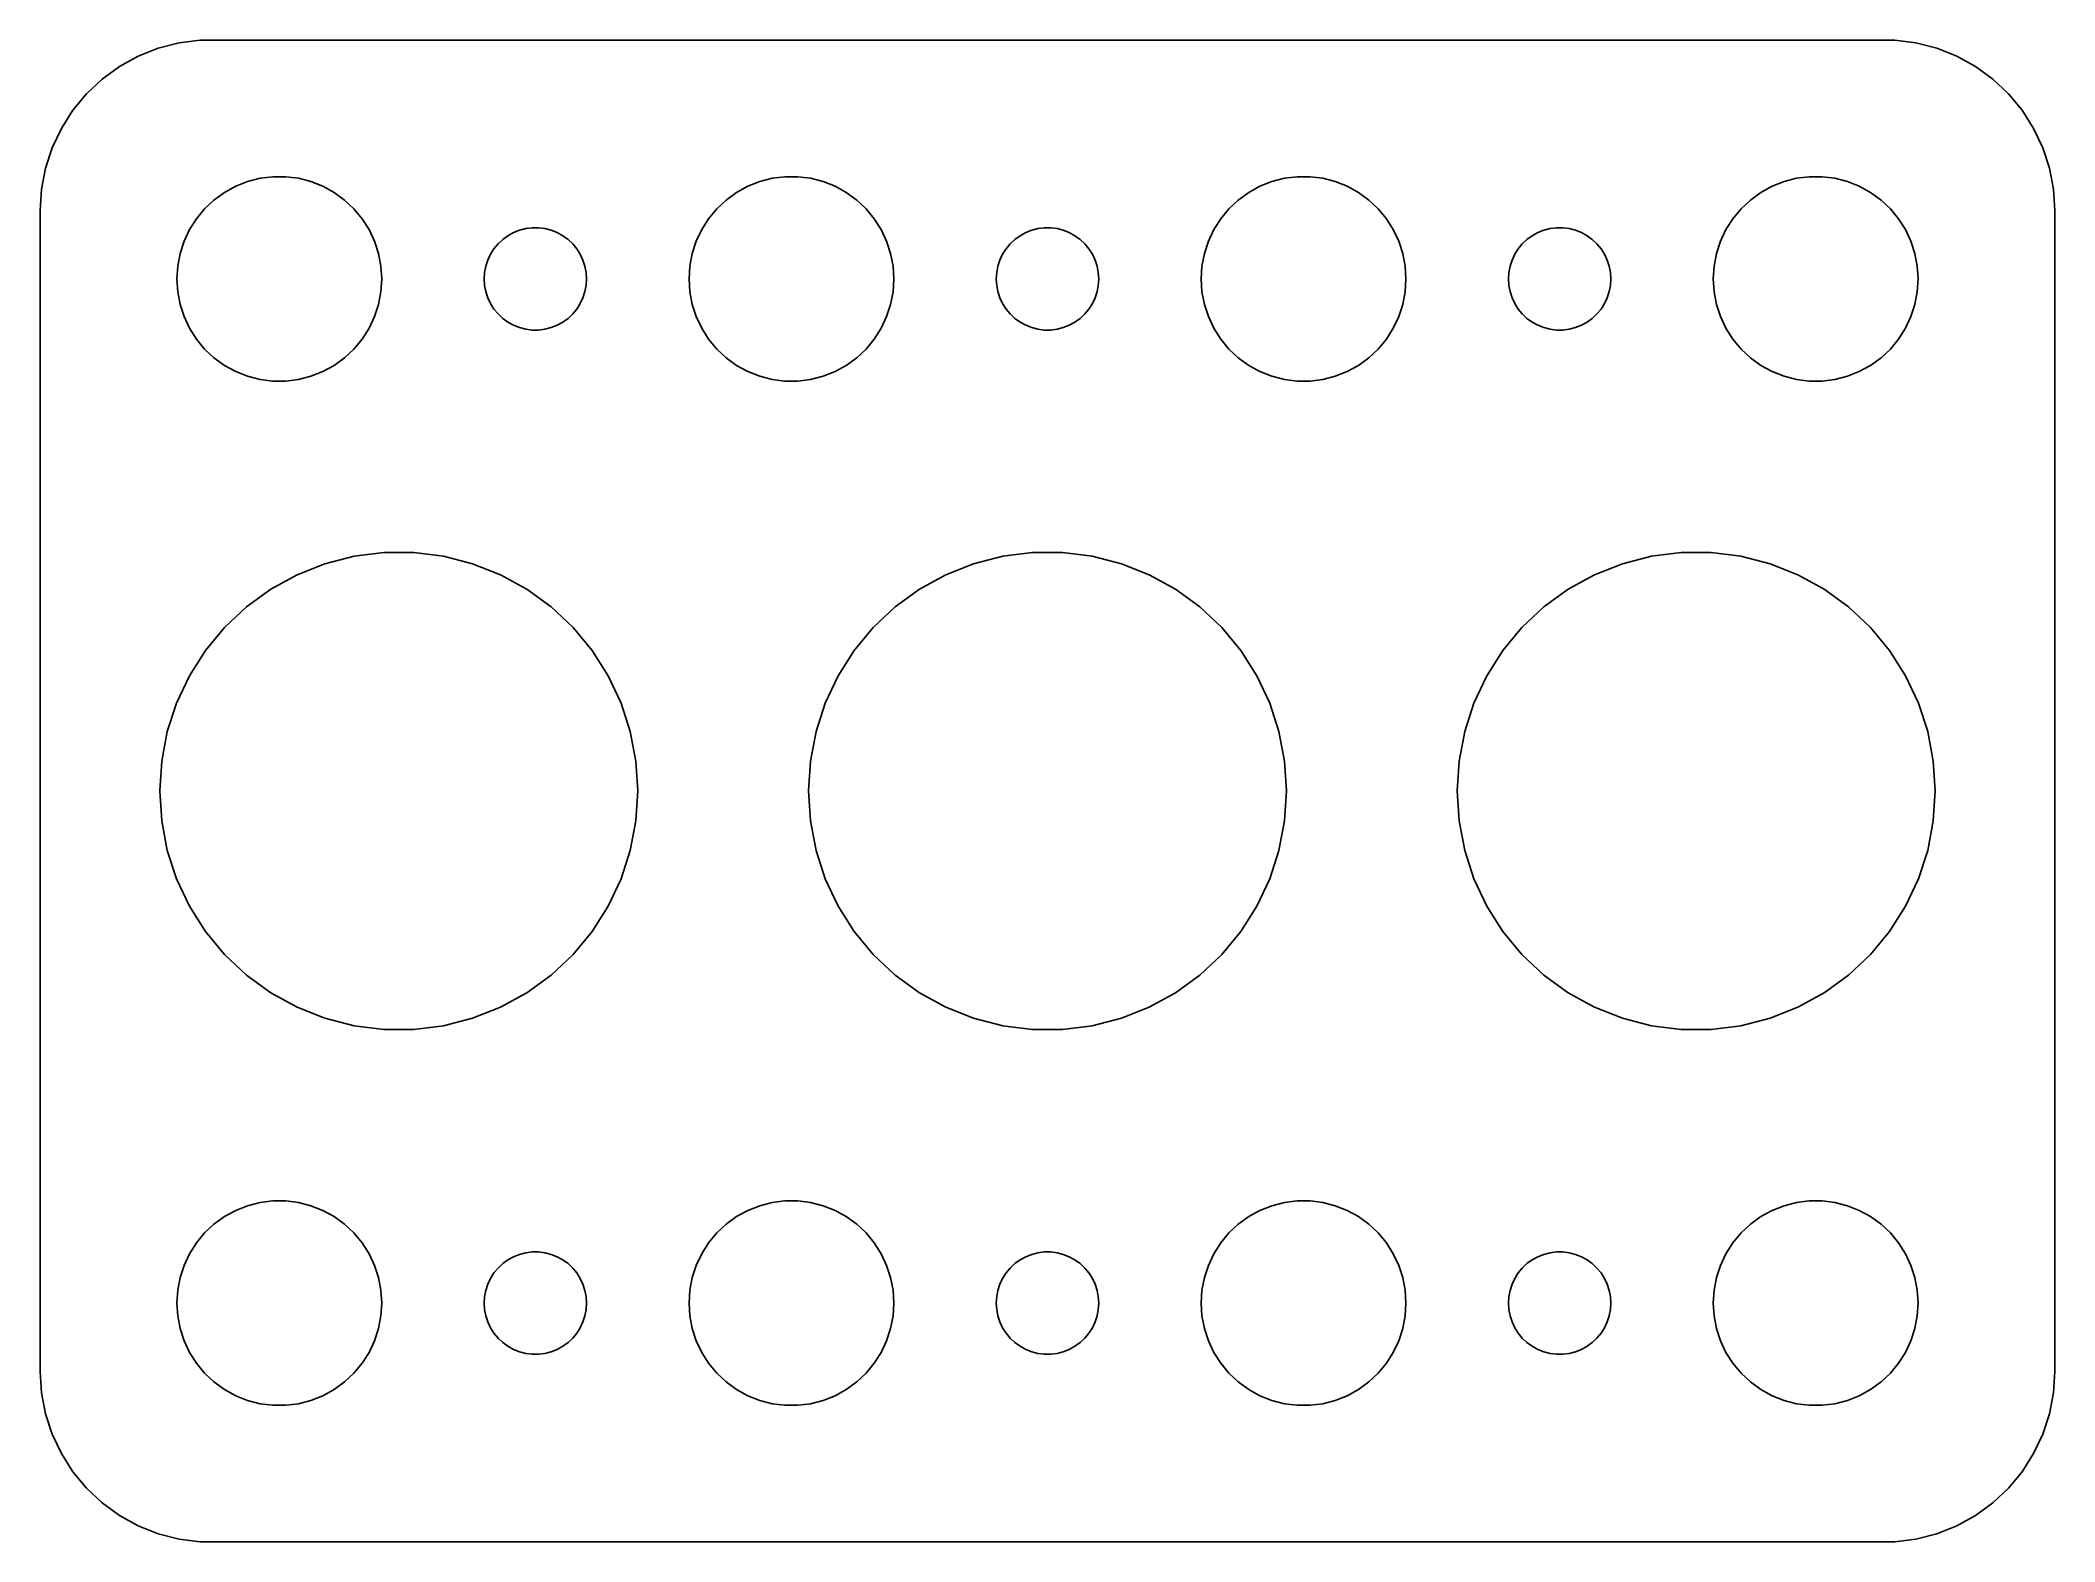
# Model space of a CAD drawing. Header units: metres. Extents: x -29.5 to 29.5, y 32 to 76.
import ezdxf

# ---------------------------------------------------------------- set-up
doc = ezdxf.new("R2010")
doc.units = ezdxf.units.M

msp = doc.modelspace()

# ---------------------------------------------------------------- linework, layer by layer
for p, q in [((-26.6289, 75.5241), (-27.1791, 75.2216)), ((-26.0451, 75.7553), (-26.6289, 75.5241)), ((-25.4369, 75.9114), (-26.0451, 75.7553)), ((-24.8139, 75.9901), (-25.4369, 75.9114)), ((24.8139, 75.9901), (-24.8139, 75.9901)), ((25.4369, 75.9114), (24.8139, 75.9901)), ((26.0451, 75.7553), (25.4369, 75.9114)), ((26.6289, 75.5241), (26.0451, 75.7553)), ((27.1791, 75.2216), (26.6289, 75.5241)), ((-27.1791, 75.2216), (-27.6871, 74.8526)), ((27.6871, 74.8526), (27.1791, 75.2216)), ((-28.1448, 74.4227), (-28.5451, 73.9389)), ((-27.6871, 74.8526), (-28.1448, 74.4227)), ((28.1448, 74.4227), (27.6871, 74.8526)), ((28.5451, 73.9389), (28.1448, 74.4227)), ((-28.5451, 73.9389), (-28.8815, 73.4088)), ((28.8815, 73.4088), (28.5451, 73.9389)), ((-28.8815, 73.4088), (-29.1489, 72.8406)), ((29.1489, 72.8406), (28.8815, 73.4088)), ((-29.1489, 72.8406), (-29.3429, 72.2434)), ((29.3429, 72.2434), (29.1489, 72.8406)), ((-29.3429, 72.2434), (-29.4606, 71.6267)), ((-23.0621, 71.9469), (-22.6884, 71.9941)), ((-22.6884, 71.9941), (-22.3116, 71.9941)), ((-22.3116, 71.9941), (-21.9379, 71.9469)), ((-8.06213, 71.9469), (-7.68837, 71.9941)), ((-7.68837, 71.9941), (-7.31161, 71.9941)), ((-7.31161, 71.9941), (-6.93785, 71.9469)), ((6.93785, 71.9469), (7.31161, 71.9941)), ((7.31161, 71.9941), (7.68837, 71.9941)), ((7.68837, 71.9941), (8.06213, 71.9469)), ((21.9379, 71.9469), (22.3116, 71.9941)), ((22.3116, 71.9941), (22.6884, 71.9941)), ((22.6884, 71.9941), (23.0621, 71.9469)), ((29.4606, 71.6267), (29.3429, 72.2434)), ((-29.4606, 71.6267), (-29.5, 71)), ((-24.4123, 71.3115), (-24.1075, 71.533)), ((-24.1075, 71.533), (-23.7773, 71.7145)), ((-23.7773, 71.7145), (-23.427, 71.8532)), ((-23.427, 71.8532), (-23.0621, 71.9469)), ((-21.9379, 71.9469), (-21.5729, 71.8532)), ((-21.5729, 71.8532), (-21.2227, 71.7145)), ((-21.2227, 71.7145), (-20.8925, 71.533)), ((-20.8925, 71.533), (-20.5877, 71.3115)), ((-9.41226, 71.3115), (-9.10747, 71.533)), ((-9.10747, 71.533), (-8.77733, 71.7145)), ((-8.77733, 71.7145), (-8.42705, 71.8532)), ((-8.42705, 71.8532), (-8.06213, 71.9469)), ((-6.93785, 71.9469), (-6.57294, 71.8532)), ((-6.57294, 71.8532), (-6.22266, 71.7145)), ((-6.22266, 71.7145), (-5.89252, 71.533)), ((-5.89252, 71.533), (-5.58772, 71.3115)), ((5.58772, 71.3115), (5.89252, 71.533)), ((5.89252, 71.533), (6.22266, 71.7145)), ((6.22266, 71.7145), (6.57294, 71.8532)), ((6.57294, 71.8532), (6.93785, 71.9469)), ((8.06213, 71.9469), (8.42705, 71.8532)), ((8.42705, 71.8532), (8.77733, 71.7145)), ((8.77733, 71.7145), (9.10747, 71.533)), ((9.10747, 71.533), (9.41226, 71.3115)), ((20.5877, 71.3115), (20.8925, 71.533)), ((20.8925, 71.533), (21.2227, 71.7145)), ((21.2227, 71.7145), (21.5729, 71.8532)), ((21.5729, 71.8532), (21.9379, 71.9469)), ((23.0621, 71.9469), (23.427, 71.8532)), ((23.427, 71.8532), (23.7773, 71.7145)), ((23.7773, 71.7145), (24.1075, 71.533)), ((24.1075, 71.533), (24.4123, 71.3115)), ((29.5, 71), (29.4606, 71.6267)), ((-29.5, 71), (-29.5, 37)), ((-24.927, 70.7634), (-24.6869, 71.0536)), ((-24.6869, 71.0536), (-24.4123, 71.3115)), ((-20.5877, 71.3115), (-20.3131, 71.0536)), ((-20.3131, 71.0536), (-20.0729, 70.7634)), ((-9.92705, 70.7634), (-9.6869, 71.0536)), ((-9.6869, 71.0536), (-9.41226, 71.3115)), ((-5.58772, 71.3115), (-5.31308, 71.0536)), ((-5.31308, 71.0536), (-5.07294, 70.7634)), ((5.07294, 70.7634), (5.31308, 71.0536)), ((5.31308, 71.0536), (5.58772, 71.3115)), ((9.41226, 71.3115), (9.6869, 71.0536)), ((9.6869, 71.0536), (9.92705, 70.7634)), ((20.0729, 70.7634), (20.3131, 71.0536)), ((20.3131, 71.0536), (20.5877, 71.3115)), ((24.4123, 71.3115), (24.6869, 71.0536)), ((24.6869, 71.0536), (24.927, 70.7634)), ((29.5, 37), (29.5, 71)), ((-25.2893, 70.1044), (-25.1289, 70.4453)), ((-25.1289, 70.4453), (-24.927, 70.7634)), ((-20.0729, 70.7634), (-19.8711, 70.4453)), ((-19.8711, 70.4453), (-19.7107, 70.1044)), ((-15.9561, 70.1558), (-15.8037, 70.2665)), ((-15.8037, 70.2665), (-15.6387, 70.3572)), ((-15.6387, 70.3572), (-15.4635, 70.4266)), ((-15.4635, 70.4266), (-15.2811, 70.4734)), ((-15.2811, 70.4734), (-15.0942, 70.497)), ((-15.0942, 70.497), (-14.9058, 70.497)), ((-14.9058, 70.497), (-14.7189, 70.4734)), ((-14.7189, 70.4734), (-14.5365, 70.4266)), ((-14.5365, 70.4266), (-14.3613, 70.3572)), ((-14.3613, 70.3572), (-14.1963, 70.2665)), ((-14.1963, 70.2665), (-14.0439, 70.1558)), ((-10.2893, 70.1044), (-10.1289, 70.4453)), ((-10.1289, 70.4453), (-9.92705, 70.7634)), ((-5.07294, 70.7634), (-4.87108, 70.4453)), ((-4.87108, 70.4453), (-4.71066, 70.1044)), ((-0.956131, 70.1558), (-0.803726, 70.2665)), ((-0.803726, 70.2665), (-0.638657, 70.3572)), ((-0.638657, 70.3572), (-0.463516, 70.4266)), ((-0.463516, 70.4266), (-0.281067, 70.4734)), ((-0.281067, 70.4734), (-0.094177, 70.497)), ((-0.094177, 70.497), (0.094177, 70.497)), ((0.094177, 70.497), (0.281067, 70.4734)), ((0.281067, 70.4734), (0.463516, 70.4266)), ((0.463516, 70.4266), (0.638657, 70.3572)), ((0.638657, 70.3572), (0.803726, 70.2665)), ((0.803726, 70.2665), (0.956131, 70.1558)), ((4.71066, 70.1044), (4.87108, 70.4453)), ((4.87108, 70.4453), (5.07294, 70.7634)), ((9.92705, 70.7634), (10.1289, 70.4453)), ((10.1289, 70.4453), (10.2893, 70.1044)), ((14.0439, 70.1558), (14.1963, 70.2665)), ((14.1963, 70.2665), (14.3613, 70.3572)), ((14.3613, 70.3572), (14.5365, 70.4266)), ((14.5365, 70.4266), (14.7189, 70.4734)), ((14.7189, 70.4734), (14.9058, 70.497)), ((14.9058, 70.497), (15.0942, 70.497)), ((15.0942, 70.497), (15.2811, 70.4734)), ((15.2811, 70.4734), (15.4635, 70.4266)), ((15.4635, 70.4266), (15.6387, 70.3572)), ((15.6387, 70.3572), (15.8037, 70.2665)), ((15.8037, 70.2665), (15.9561, 70.1558)), ((19.7107, 70.1044), (19.8711, 70.4453)), ((19.8711, 70.4453), (20.0729, 70.7634)), ((24.927, 70.7634), (25.1289, 70.4453)), ((25.1289, 70.4453), (25.2893, 70.1044)), ((-25.4763, 69.376), (-25.4057, 69.7461)), ((-25.4057, 69.7461), (-25.2893, 70.1044)), ((-19.7107, 70.1044), (-19.5942, 69.7461)), ((-19.5942, 69.7461), (-19.5237, 69.376)), ((-16.3947, 69.5522), (-16.3145, 69.7226)), ((-16.3145, 69.7226), (-16.2135, 69.8817)), ((-16.2135, 69.8817), (-16.0934, 70.0268)), ((-16.0934, 70.0268), (-15.9561, 70.1558)), ((-14.0439, 70.1558), (-13.9065, 70.0268)), ((-13.9065, 70.0268), (-13.7865, 69.8817)), ((-13.7865, 69.8817), (-13.6855, 69.7226)), ((-13.6855, 69.7226), (-13.6053, 69.5522)), ((-10.4763, 69.376), (-10.4057, 69.7461)), ((-10.4057, 69.7461), (-10.2893, 70.1044)), ((-4.71066, 70.1044), (-4.59424, 69.7461)), ((-4.59424, 69.7461), (-4.52365, 69.376)), ((-1.39465, 69.5522), (-1.31445, 69.7226)), ((-1.31445, 69.7226), (-1.21352, 69.8817)), ((-1.21352, 69.8817), (-1.09344, 70.0268)), ((-1.09344, 70.0268), (-0.956131, 70.1558)), ((0.956131, 70.1558), (1.09344, 70.0268)), ((1.09344, 70.0268), (1.21352, 69.8817)), ((1.21352, 69.8817), (1.31445, 69.7226)), ((1.31445, 69.7226), (1.39465, 69.5522)), ((4.52365, 69.376), (4.59424, 69.7461)), ((4.59424, 69.7461), (4.71066, 70.1044)), ((10.2893, 70.1044), (10.4057, 69.7461)), ((10.4057, 69.7461), (10.4763, 69.376)), ((13.6053, 69.5522), (13.6855, 69.7226)), ((13.6855, 69.7226), (13.7865, 69.8817)), ((13.7865, 69.8817), (13.9065, 70.0268)), ((13.9065, 70.0268), (14.0439, 70.1558)), ((15.9561, 70.1558), (16.0934, 70.0268)), ((16.0934, 70.0268), (16.2135, 69.8817)), ((16.2135, 69.8817), (16.3145, 69.7226)), ((16.3145, 69.7226), (16.3947, 69.5522)), ((19.5237, 69.376), (19.5942, 69.7461)), ((19.5942, 69.7461), (19.7107, 70.1044)), ((25.2893, 70.1044), (25.4057, 69.7461)), ((25.4057, 69.7461), (25.4763, 69.376)), ((-25.5, 69), (-25.4763, 69.376)), ((-19.5237, 69.376), (-19.5, 69)), ((-16.5, 69), (-16.4882, 69.188)), ((-16.4882, 69.188), (-16.4529, 69.373)), ((-16.4529, 69.373), (-16.3947, 69.5522)), ((-13.6053, 69.5522), (-13.5471, 69.373)), ((-13.5471, 69.373), (-13.5118, 69.188)), ((-13.5118, 69.188), (-13.5, 69)), ((-10.5, 69), (-10.4763, 69.376)), ((-4.52365, 69.376), (-4.5, 69)), ((-1.5, 69), (-1.48816, 69.188)), ((-1.48816, 69.188), (-1.45287, 69.373)), ((-1.45287, 69.373), (-1.39465, 69.5522)), ((1.39465, 69.5522), (1.45287, 69.373)), ((1.45287, 69.373), (1.48816, 69.188)), ((1.48816, 69.188), (1.5, 69)), ((4.5, 69), (4.52365, 69.376)), ((10.4763, 69.376), (10.5, 69)), ((13.5, 69), (13.5118, 69.188)), ((13.5118, 69.188), (13.5471, 69.373)), ((13.5471, 69.373), (13.6053, 69.5522)), ((16.3947, 69.5522), (16.4529, 69.373)), ((16.4529, 69.373), (16.4882, 69.188)), ((16.4882, 69.188), (16.5, 69)), ((19.5, 69), (19.5237, 69.376)), ((25.4763, 69.376), (25.5, 69)), ((-25.4763, 68.624), (-25.5, 69)), ((-25.4057, 68.2539), (-25.4763, 68.624)), ((-19.5237, 68.624), (-19.5942, 68.2539)), ((-19.5, 69), (-19.5237, 68.624)), ((-16.4882, 68.812), (-16.5, 69)), ((-16.4529, 68.627), (-16.4882, 68.812)), ((-16.3947, 68.4478), (-16.4529, 68.627)), ((-16.3145, 68.2774), (-16.3947, 68.4478)), ((-13.6053, 68.4478), (-13.6855, 68.2774)), ((-13.5471, 68.627), (-13.6053, 68.4478)), ((-13.5118, 68.812), (-13.5471, 68.627)), ((-13.5, 69), (-13.5118, 68.812)), ((-10.4763, 68.624), (-10.5, 69)), ((-10.4057, 68.2539), (-10.4763, 68.624)), ((-4.52365, 68.624), (-4.59424, 68.2539)), ((-4.5, 69), (-4.52365, 68.624)), ((-1.48816, 68.812), (-1.5, 69)), ((-1.45287, 68.627), (-1.48816, 68.812)), ((-1.39465, 68.4478), (-1.45287, 68.627)), ((-1.31445, 68.2774), (-1.39465, 68.4478)), ((1.39465, 68.4478), (1.31445, 68.2774)), ((1.45287, 68.627), (1.39465, 68.4478)), ((1.48816, 68.812), (1.45287, 68.627)), ((1.5, 69), (1.48816, 68.812)), ((4.52365, 68.624), (4.5, 69)), ((4.59424, 68.2539), (4.52365, 68.624)), ((10.4763, 68.624), (10.4057, 68.2539)), ((10.5, 69), (10.4763, 68.624)), ((13.5118, 68.812), (13.5, 69)), ((13.5471, 68.627), (13.5118, 68.812)), ((13.6053, 68.4478), (13.5471, 68.627)), ((13.6855, 68.2774), (13.6053, 68.4478)), ((16.3947, 68.4478), (16.3145, 68.2774)), ((16.4529, 68.627), (16.3947, 68.4478)), ((16.4882, 68.812), (16.4529, 68.627)), ((16.5, 69), (16.4882, 68.812)), ((19.5237, 68.624), (19.5, 69)), ((19.5942, 68.2539), (19.5237, 68.624)), ((25.4763, 68.624), (25.4057, 68.2539)), ((25.5, 69), (25.4763, 68.624)), ((-25.2893, 67.8956), (-25.4057, 68.2539)), ((-25.1289, 67.5547), (-25.2893, 67.8956)), ((-19.7107, 67.8956), (-19.8711, 67.5547)), ((-19.5942, 68.2539), (-19.7107, 67.8956)), ((-16.2135, 68.1183), (-16.3145, 68.2774)), ((-16.0934, 67.9732), (-16.2135, 68.1183)), ((-15.9561, 67.8442), (-16.0934, 67.9732)), ((-13.9065, 67.9732), (-14.0439, 67.8442)), ((-13.7865, 68.1183), (-13.9065, 67.9732)), ((-13.6855, 68.2774), (-13.7865, 68.1183)), ((-10.2893, 67.8956), (-10.4057, 68.2539)), ((-10.1289, 67.5547), (-10.2893, 67.8956)), ((-4.71066, 67.8956), (-4.87108, 67.5547)), ((-4.59424, 68.2539), (-4.71066, 67.8956)), ((-1.21352, 68.1183), (-1.31445, 68.2774)), ((-1.09344, 67.9732), (-1.21352, 68.1183)), ((-0.956131, 67.8442), (-1.09344, 67.9732)), ((1.09344, 67.9732), (0.956131, 67.8442)), ((1.21352, 68.1183), (1.09344, 67.9732)), ((1.31445, 68.2774), (1.21352, 68.1183)), ((4.71066, 67.8956), (4.59424, 68.2539)), ((4.87108, 67.5547), (4.71066, 67.8956)), ((10.2893, 67.8956), (10.1289, 67.5547)), ((10.4057, 68.2539), (10.2893, 67.8956)), ((13.7865, 68.1183), (13.6855, 68.2774)), ((13.9065, 67.9732), (13.7865, 68.1183)), ((14.0439, 67.8442), (13.9065, 67.9732)), ((16.0934, 67.9732), (15.9561, 67.8442)), ((16.2135, 68.1183), (16.0934, 67.9732)), ((16.3145, 68.2774), (16.2135, 68.1183)), ((19.7107, 67.8956), (19.5942, 68.2539)), ((19.8711, 67.5547), (19.7107, 67.8956)), ((25.2893, 67.8956), (25.1289, 67.5547)), ((25.4057, 68.2539), (25.2893, 67.8956)), ((-24.927, 67.2366), (-25.1289, 67.5547)), ((-19.8711, 67.5547), (-20.0729, 67.2366)), ((-15.8037, 67.7335), (-15.9561, 67.8442)), ((-15.6387, 67.6427), (-15.8037, 67.7335)), ((-15.4635, 67.5734), (-15.6387, 67.6427)), ((-15.2811, 67.5266), (-15.4635, 67.5734)), ((-15.0942, 67.5029), (-15.2811, 67.5266)), ((-14.9058, 67.5029), (-15.0942, 67.5029)), ((-14.7189, 67.5266), (-14.9058, 67.5029)), ((-14.5365, 67.5734), (-14.7189, 67.5266)), ((-14.3613, 67.6427), (-14.5365, 67.5734)), ((-14.1963, 67.7335), (-14.3613, 67.6427)), ((-14.0439, 67.8442), (-14.1963, 67.7335)), ((-9.92705, 67.2366), (-10.1289, 67.5547)), ((-4.87108, 67.5547), (-5.07294, 67.2366)), ((-0.803726, 67.7335), (-0.956131, 67.8442)), ((-0.638657, 67.6427), (-0.803726, 67.7335)), ((-0.463516, 67.5734), (-0.638657, 67.6427)), ((-0.281067, 67.5266), (-0.463516, 67.5734)), ((-0.094177, 67.5029), (-0.281067, 67.5266)), ((0.094177, 67.5029), (-0.094177, 67.5029)), ((0.281067, 67.5266), (0.094177, 67.5029)), ((0.463516, 67.5734), (0.281067, 67.5266)), ((0.638657, 67.6427), (0.463516, 67.5734)), ((0.803726, 67.7335), (0.638657, 67.6427)), ((0.956131, 67.8442), (0.803726, 67.7335)), ((5.07294, 67.2366), (4.87108, 67.5547)), ((10.1289, 67.5547), (9.92705, 67.2366)), ((14.1963, 67.7335), (14.0439, 67.8442)), ((14.3613, 67.6427), (14.1963, 67.7335)), ((14.5365, 67.5734), (14.3613, 67.6427)), ((14.7189, 67.5266), (14.5365, 67.5734)), ((14.9058, 67.5029), (14.7189, 67.5266)), ((15.0942, 67.5029), (14.9058, 67.5029)), ((15.2811, 67.5266), (15.0942, 67.5029)), ((15.4635, 67.5734), (15.2811, 67.5266)), ((15.6387, 67.6427), (15.4635, 67.5734)), ((15.8037, 67.7335), (15.6387, 67.6427)), ((15.9561, 67.8442), (15.8037, 67.7335)), ((20.0729, 67.2366), (19.8711, 67.5547)), ((25.1289, 67.5547), (24.927, 67.2366)), ((-24.6869, 66.9464), (-24.927, 67.2366)), ((-24.4123, 66.6884), (-24.6869, 66.9464)), ((-24.1075, 66.467), (-24.4123, 66.6884)), ((-20.5877, 66.6884), (-20.8925, 66.467)), ((-20.3131, 66.9464), (-20.5877, 66.6884)), ((-20.0729, 67.2366), (-20.3131, 66.9464)), ((-9.6869, 66.9464), (-9.92705, 67.2366)), ((-9.41226, 66.6884), (-9.6869, 66.9464)), ((-9.10747, 66.467), (-9.41226, 66.6884)), ((-5.58772, 66.6884), (-5.89252, 66.467)), ((-5.31308, 66.9464), (-5.58772, 66.6884)), ((-5.07294, 67.2366), (-5.31308, 66.9464)), ((5.31308, 66.9464), (5.07294, 67.2366)), ((5.58772, 66.6884), (5.31308, 66.9464)), ((5.89252, 66.467), (5.58772, 66.6884)), ((9.41226, 66.6884), (9.10747, 66.467)), ((9.6869, 66.9464), (9.41226, 66.6884)), ((9.92705, 67.2366), (9.6869, 66.9464)), ((20.3131, 66.9464), (20.0729, 67.2366)), ((20.5877, 66.6884), (20.3131, 66.9464)), ((20.8925, 66.467), (20.5877, 66.6884)), ((24.4123, 66.6884), (24.1075, 66.467)), ((24.6869, 66.9464), (24.4123, 66.6884)), ((24.927, 67.2366), (24.6869, 66.9464)), ((-23.7773, 66.2855), (-24.1075, 66.467)), ((-23.427, 66.1468), (-23.7773, 66.2855)), ((-23.0621, 66.0531), (-23.427, 66.1468)), ((-21.5729, 66.1468), (-21.9379, 66.0531)), ((-21.2227, 66.2855), (-21.5729, 66.1468)), ((-20.8925, 66.467), (-21.2227, 66.2855)), ((-8.77733, 66.2855), (-9.10747, 66.467)), ((-8.42705, 66.1468), (-8.77733, 66.2855)), ((-8.06213, 66.0531), (-8.42705, 66.1468)), ((-6.57294, 66.1468), (-6.93785, 66.0531)), ((-6.22266, 66.2855), (-6.57294, 66.1468)), ((-5.89252, 66.467), (-6.22266, 66.2855)), ((6.22266, 66.2855), (5.89252, 66.467)), ((6.57294, 66.1468), (6.22266, 66.2855)), ((6.93785, 66.0531), (6.57294, 66.1468)), ((8.42705, 66.1468), (8.06213, 66.0531)), ((8.77733, 66.2855), (8.42705, 66.1468)), ((9.10747, 66.467), (8.77733, 66.2855)), ((21.2227, 66.2855), (20.8925, 66.467)), ((21.5729, 66.1468), (21.2227, 66.2855)), ((21.9379, 66.0531), (21.5729, 66.1468)), ((23.427, 66.1468), (23.0621, 66.0531)), ((23.7773, 66.2855), (23.427, 66.1468)), ((24.1075, 66.467), (23.7773, 66.2855)), ((-22.6884, 66.0059), (-23.0621, 66.0531)), ((-22.3116, 66.0059), (-22.6884, 66.0059)), ((-21.9379, 66.0531), (-22.3116, 66.0059)), ((-7.68837, 66.0059), (-8.06213, 66.0531)), ((-7.31161, 66.0059), (-7.68837, 66.0059)), ((-6.93785, 66.0531), (-7.31161, 66.0059)), ((7.31161, 66.0059), (6.93785, 66.0531)), ((7.68837, 66.0059), (7.31161, 66.0059)), ((8.06213, 66.0531), (7.68837, 66.0059)), ((22.3116, 66.0059), (21.9379, 66.0531)), ((22.6884, 66.0059), (22.3116, 66.0059)), ((23.0621, 66.0531), (22.6884, 66.0059)), ((-21.1631, 60.6574), (-20.3117, 60.876)), ((-20.3117, 60.876), (-19.4395, 60.9862)), ((-19.4395, 60.9862), (-18.5605, 60.9862)), ((-18.5605, 60.9862), (-17.6883, 60.876)), ((-17.6883, 60.876), (-16.8369, 60.6574)), ((-2.16312, 60.6574), (-1.31166, 60.876)), ((-1.31166, 60.876), (-0.439529, 60.9862)), ((-0.439529, 60.9862), (0.439529, 60.9862)), ((0.439529, 60.9862), (1.31166, 60.876)), ((1.31166, 60.876), (2.16312, 60.6574)), ((16.8369, 60.6574), (17.6883, 60.876)), ((17.6883, 60.876), (18.5605, 60.9862)), ((18.5605, 60.9862), (19.4395, 60.9862)), ((19.4395, 60.9862), (20.3117, 60.876)), ((20.3117, 60.876), (21.1631, 60.6574)), ((-22.7508, 59.9103), (-21.9805, 60.3338)), ((-21.9805, 60.3338), (-21.1631, 60.6574)), ((-16.8369, 60.6574), (-16.0195, 60.3338)), ((-16.0195, 60.3338), (-15.2492, 59.9103)), ((-3.75078, 59.9103), (-2.98045, 60.3338)), ((-2.98045, 60.3338), (-2.16312, 60.6574)), ((2.16312, 60.6574), (2.98045, 60.3338)), ((2.98045, 60.3338), (3.75078, 59.9103)), ((15.2492, 59.9103), (16.0195, 60.3338)), ((16.0195, 60.3338), (16.8369, 60.6574)), ((21.1631, 60.6574), (21.9805, 60.3338)), ((21.9805, 60.3338), (22.7508, 59.9103)), ((-23.462, 59.3936), (-22.7508, 59.9103)), ((-15.2492, 59.9103), (-14.538, 59.3936)), ((-4.46196, 59.3936), (-3.75078, 59.9103)), ((3.75078, 59.9103), (4.46196, 59.3936)), ((14.538, 59.3936), (15.2492, 59.9103)), ((22.7508, 59.9103), (23.462, 59.3936)), ((-24.1028, 58.7918), (-23.462, 59.3936)), ((-14.538, 59.3936), (-13.8972, 58.7918)), ((-5.10277, 58.7918), (-4.46196, 59.3936)), ((4.46196, 59.3936), (5.10277, 58.7918)), ((13.8972, 58.7918), (14.538, 59.3936)), ((23.462, 59.3936), (24.1028, 58.7918)), ((-24.6631, 58.1145), (-24.1028, 58.7918)), ((-13.8972, 58.7918), (-13.3369, 58.1145)), ((-5.66312, 58.1145), (-5.10277, 58.7918)), ((5.10277, 58.7918), (5.66312, 58.1145)), ((13.3369, 58.1145), (13.8972, 58.7918)), ((24.1028, 58.7918), (24.6631, 58.1145)), ((-25.1341, 57.3723), (-24.6631, 58.1145)), ((-13.3369, 58.1145), (-12.8658, 57.3723)), ((-6.13414, 57.3723), (-5.66312, 58.1145)), ((5.66312, 58.1145), (6.13414, 57.3723)), ((12.8658, 57.3723), (13.3369, 58.1145)), ((24.6631, 58.1145), (25.1341, 57.3723)), ((-25.5084, 56.5769), (-25.1341, 57.3723)), ((-12.8658, 57.3723), (-12.4916, 56.5769)), ((-6.50842, 56.5769), (-6.13414, 57.3723)), ((6.13414, 57.3723), (6.50842, 56.5769)), ((12.4916, 56.5769), (12.8658, 57.3723)), ((25.1341, 57.3723), (25.5084, 56.5769)), ((-25.7801, 55.7408), (-25.5084, 56.5769)), ((-12.4916, 56.5769), (-12.2199, 55.7408)), ((-6.78008, 55.7408), (-6.50842, 56.5769)), ((6.50842, 56.5769), (6.78008, 55.7408)), ((12.2199, 55.7408), (12.4916, 56.5769)), ((25.5084, 56.5769), (25.7801, 55.7408)), ((-25.9448, 54.8773), (-25.7801, 55.7408)), ((-12.2199, 55.7408), (-12.0552, 54.8773)), ((-6.94479, 54.8773), (-6.78008, 55.7408)), ((6.78008, 55.7408), (6.94479, 54.8773)), ((12.0552, 54.8773), (12.2199, 55.7408)), ((25.7801, 55.7408), (25.9448, 54.8773)), ((-26, 54), (-25.9448, 54.8773)), ((-12.0552, 54.8773), (-12, 54)), ((-7, 54), (-6.94479, 54.8773)), ((6.94479, 54.8773), (7, 54)), ((12, 54), (12.0552, 54.8773)), ((25.9448, 54.8773), (26, 54)), ((-25.9448, 53.1227), (-26, 54)), ((-12, 54), (-12.0552, 53.1227)), ((-6.94479, 53.1227), (-7, 54)), ((7, 54), (6.94479, 53.1227)), ((12.0552, 53.1227), (12, 54)), ((26, 54), (25.9448, 53.1227)), ((-25.7801, 52.2592), (-25.9448, 53.1227)), ((-12.0552, 53.1227), (-12.2199, 52.2592)), ((-6.78008, 52.2592), (-6.94479, 53.1227)), ((6.94479, 53.1227), (6.78008, 52.2592)), ((12.2199, 52.2592), (12.0552, 53.1227)), ((25.9448, 53.1227), (25.7801, 52.2592)), ((-25.5084, 51.4231), (-25.7801, 52.2592)), ((-12.2199, 52.2592), (-12.4916, 51.4231)), ((-6.50842, 51.4231), (-6.78008, 52.2592)), ((6.78008, 52.2592), (6.50842, 51.4231)), ((12.4916, 51.4231), (12.2199, 52.2592)), ((25.7801, 52.2592), (25.5084, 51.4231)), ((-25.1341, 50.6277), (-25.5084, 51.4231)), ((-12.4916, 51.4231), (-12.8658, 50.6277)), ((-6.13414, 50.6277), (-6.50842, 51.4231)), ((6.50842, 51.4231), (6.13414, 50.6277)), ((12.8658, 50.6277), (12.4916, 51.4231)), ((25.5084, 51.4231), (25.1341, 50.6277)), ((-24.6631, 49.8855), (-25.1341, 50.6277)), ((-12.8658, 50.6277), (-13.3369, 49.8855)), ((-5.66312, 49.8855), (-6.13414, 50.6277)), ((6.13414, 50.6277), (5.66312, 49.8855)), ((13.3369, 49.8855), (12.8658, 50.6277)), ((25.1341, 50.6277), (24.6631, 49.8855)), ((-24.1028, 49.2082), (-24.6631, 49.8855)), ((-13.3369, 49.8855), (-13.8972, 49.2082)), ((-5.10277, 49.2082), (-5.66312, 49.8855)), ((5.66312, 49.8855), (5.10277, 49.2082)), ((13.8972, 49.2082), (13.3369, 49.8855)), ((24.6631, 49.8855), (24.1028, 49.2082)), ((-23.462, 48.6064), (-24.1028, 49.2082)), ((-13.8972, 49.2082), (-14.538, 48.6064)), ((-4.46196, 48.6064), (-5.10277, 49.2082)), ((5.10277, 49.2082), (4.46196, 48.6064)), ((14.538, 48.6064), (13.8972, 49.2082)), ((24.1028, 49.2082), (23.462, 48.6064)), ((-22.7508, 48.0897), (-23.462, 48.6064)), ((-14.538, 48.6064), (-15.2492, 48.0897)), ((-3.75078, 48.0897), (-4.46196, 48.6064)), ((4.46196, 48.6064), (3.75078, 48.0897)), ((15.2492, 48.0897), (14.538, 48.6064)), ((23.462, 48.6064), (22.7508, 48.0897)), ((-21.9805, 47.6662), (-22.7508, 48.0897)), ((-15.2492, 48.0897), (-16.0195, 47.6662)), ((-2.98045, 47.6662), (-3.75078, 48.0897)), ((3.75078, 48.0897), (2.98045, 47.6662)), ((16.0195, 47.6662), (15.2492, 48.0897)), ((22.7508, 48.0897), (21.9805, 47.6662)), ((-21.1631, 47.3426), (-21.9805, 47.6662)), ((-20.3117, 47.124), (-21.1631, 47.3426)), ((-16.8369, 47.3426), (-17.6883, 47.124)), ((-16.0195, 47.6662), (-16.8369, 47.3426)), ((-2.16312, 47.3426), (-2.98045, 47.6662)), ((-1.31166, 47.124), (-2.16312, 47.3426)), ((2.16312, 47.3426), (1.31166, 47.124)), ((2.98045, 47.6662), (2.16312, 47.3426)), ((16.8369, 47.3426), (16.0195, 47.6662)), ((17.6883, 47.124), (16.8369, 47.3426)), ((21.1631, 47.3426), (20.3117, 47.124)), ((21.9805, 47.6662), (21.1631, 47.3426)), ((-19.4395, 47.0138), (-20.3117, 47.124)), ((-18.5605, 47.0138), (-19.4395, 47.0138)), ((-17.6883, 47.124), (-18.5605, 47.0138)), ((-0.439529, 47.0138), (-1.31166, 47.124)), ((0.439529, 47.0138), (-0.439529, 47.0138)), ((1.31166, 47.124), (0.439529, 47.0138)), ((18.5605, 47.0138), (17.6883, 47.124)), ((19.4395, 47.0138), (18.5605, 47.0138)), ((20.3117, 47.124), (19.4395, 47.0138)), ((-23.427, 41.8532), (-23.0621, 41.9469)), ((-23.0621, 41.9469), (-22.6884, 41.9941)), ((-22.6884, 41.9941), (-22.3116, 41.9941)), ((-22.3116, 41.9941), (-21.9379, 41.9469)), ((-21.9379, 41.9469), (-21.5729, 41.8532)), ((-8.42705, 41.8532), (-8.06213, 41.9469)), ((-8.06213, 41.9469), (-7.68837, 41.9941)), ((-7.68837, 41.9941), (-7.31161, 41.9941)), ((-7.31161, 41.9941), (-6.93785, 41.9469)), ((-6.93785, 41.9469), (-6.57294, 41.8532)), ((6.57294, 41.8532), (6.93785, 41.9469)), ((6.93785, 41.9469), (7.31161, 41.9941)), ((7.31161, 41.9941), (7.68837, 41.9941)), ((7.68837, 41.9941), (8.06213, 41.9469)), ((8.06213, 41.9469), (8.42705, 41.8532)), ((21.5729, 41.8532), (21.9379, 41.9469)), ((21.9379, 41.9469), (22.3116, 41.9941)), ((22.3116, 41.9941), (22.6884, 41.9941)), ((22.6884, 41.9941), (23.0621, 41.9469)), ((23.0621, 41.9469), (23.427, 41.8532)), ((-24.6869, 41.0536), (-24.4123, 41.3116)), ((-24.4123, 41.3116), (-24.1075, 41.533)), ((-24.1075, 41.533), (-23.7773, 41.7145)), ((-23.7773, 41.7145), (-23.427, 41.8532)), ((-21.5729, 41.8532), (-21.2227, 41.7145)), ((-21.2227, 41.7145), (-20.8925, 41.533)), ((-20.8925, 41.533), (-20.5877, 41.3116)), ((-20.5877, 41.3116), (-20.3131, 41.0536)), ((-9.6869, 41.0536), (-9.41226, 41.3116)), ((-9.41226, 41.3116), (-9.10747, 41.533)), ((-9.10747, 41.533), (-8.77733, 41.7145)), ((-8.77733, 41.7145), (-8.42705, 41.8532)), ((-6.57294, 41.8532), (-6.22266, 41.7145)), ((-6.22266, 41.7145), (-5.89252, 41.533)), ((-5.89252, 41.533), (-5.58772, 41.3116)), ((-5.58772, 41.3116), (-5.31308, 41.0536)), ((5.31308, 41.0536), (5.58772, 41.3116)), ((5.58772, 41.3116), (5.89252, 41.533)), ((5.89252, 41.533), (6.22266, 41.7145)), ((6.22266, 41.7145), (6.57294, 41.8532)), ((8.42705, 41.8532), (8.77733, 41.7145)), ((8.77733, 41.7145), (9.10747, 41.533)), ((9.10747, 41.533), (9.41226, 41.3116)), ((9.41226, 41.3116), (9.6869, 41.0536)), ((20.3131, 41.0536), (20.5877, 41.3116)), ((20.5877, 41.3116), (20.8925, 41.533)), ((20.8925, 41.533), (21.2227, 41.7145)), ((21.2227, 41.7145), (21.5729, 41.8532)), ((23.427, 41.8532), (23.7773, 41.7145)), ((23.7773, 41.7145), (24.1075, 41.533)), ((24.1075, 41.533), (24.4123, 41.3116)), ((24.4123, 41.3116), (24.6869, 41.0536)), ((-25.1289, 40.4453), (-24.927, 40.7634)), ((-24.927, 40.7634), (-24.6869, 41.0536)), ((-20.3131, 41.0536), (-20.0729, 40.7634)), ((-20.0729, 40.7634), (-19.8711, 40.4453)), ((-10.1289, 40.4453), (-9.92705, 40.7634)), ((-9.92705, 40.7634), (-9.6869, 41.0536)), ((-5.31308, 41.0536), (-5.07294, 40.7634)), ((-5.07294, 40.7634), (-4.87108, 40.4453)), ((4.87108, 40.4453), (5.07294, 40.7634)), ((5.07294, 40.7634), (5.31308, 41.0536)), ((9.6869, 41.0536), (9.92705, 40.7634)), ((9.92705, 40.7634), (10.1289, 40.4453)), ((19.8711, 40.4453), (20.0729, 40.7634)), ((20.0729, 40.7634), (20.3131, 41.0536)), ((24.6869, 41.0536), (24.927, 40.7634)), ((24.927, 40.7634), (25.1289, 40.4453)), ((-25.2893, 40.1044), (-25.1289, 40.4453)), ((-19.8711, 40.4453), (-19.7107, 40.1044)), ((-16.0934, 40.0268), (-15.9561, 40.1558)), ((-15.9561, 40.1558), (-15.8037, 40.2665)), ((-15.8037, 40.2665), (-15.6387, 40.3573)), ((-15.6387, 40.3573), (-15.4635, 40.4266)), ((-15.4635, 40.4266), (-15.2811, 40.4734)), ((-15.2811, 40.4734), (-15.0942, 40.4971)), ((-15.0942, 40.4971), (-14.9058, 40.4971)), ((-14.9058, 40.4971), (-14.7189, 40.4734)), ((-14.7189, 40.4734), (-14.5365, 40.4266)), ((-14.5365, 40.4266), (-14.3613, 40.3573)), ((-14.3613, 40.3573), (-14.1963, 40.2665)), ((-14.1963, 40.2665), (-14.0439, 40.1558)), ((-14.0439, 40.1558), (-13.9065, 40.0268)), ((-10.2893, 40.1044), (-10.1289, 40.4453)), ((-4.87108, 40.4453), (-4.71066, 40.1044)), ((-1.09344, 40.0268), (-0.956131, 40.1558)), ((-0.956131, 40.1558), (-0.803726, 40.2665)), ((-0.803726, 40.2665), (-0.638657, 40.3573)), ((-0.638657, 40.3573), (-0.463516, 40.4266)), ((-0.463516, 40.4266), (-0.281067, 40.4734)), ((-0.281067, 40.4734), (-0.094177, 40.4971)), ((-0.094177, 40.4971), (0.094177, 40.4971)), ((0.094177, 40.4971), (0.281067, 40.4734)), ((0.281067, 40.4734), (0.463516, 40.4266)), ((0.463516, 40.4266), (0.638657, 40.3573)), ((0.638657, 40.3573), (0.803726, 40.2665)), ((0.803726, 40.2665), (0.956131, 40.1558)), ((0.956131, 40.1558), (1.09344, 40.0268)), ((4.71066, 40.1044), (4.87108, 40.4453)), ((10.1289, 40.4453), (10.2893, 40.1044)), ((13.9065, 40.0268), (14.0439, 40.1558)), ((14.0439, 40.1558), (14.1963, 40.2665)), ((14.1963, 40.2665), (14.3613, 40.3573)), ((14.3613, 40.3573), (14.5365, 40.4266)), ((14.5365, 40.4266), (14.7189, 40.4734)), ((14.7189, 40.4734), (14.9058, 40.4971)), ((14.9058, 40.4971), (15.0942, 40.4971)), ((15.0942, 40.4971), (15.2811, 40.4734)), ((15.2811, 40.4734), (15.4635, 40.4266)), ((15.4635, 40.4266), (15.6387, 40.3573)), ((15.6387, 40.3573), (15.8037, 40.2665)), ((15.8037, 40.2665), (15.9561, 40.1558)), ((15.9561, 40.1558), (16.0934, 40.0268)), ((19.7107, 40.1044), (19.8711, 40.4453)), ((25.1289, 40.4453), (25.2893, 40.1044)), ((-25.4763, 39.376), (-25.4057, 39.7461)), ((-25.4057, 39.7461), (-25.2893, 40.1044)), ((-19.7107, 40.1044), (-19.5942, 39.7461)), ((-19.5942, 39.7461), (-19.5237, 39.376)), ((-16.4529, 39.373), (-16.3947, 39.5522)), ((-16.3947, 39.5522), (-16.3145, 39.7226)), ((-16.3145, 39.7226), (-16.2135, 39.8817)), ((-16.2135, 39.8817), (-16.0934, 40.0268)), ((-13.9065, 40.0268), (-13.7865, 39.8817)), ((-13.7865, 39.8817), (-13.6855, 39.7226)), ((-13.6855, 39.7226), (-13.6053, 39.5522)), ((-13.6053, 39.5522), (-13.5471, 39.373)), ((-10.4763, 39.376), (-10.4057, 39.7461)), ((-10.4057, 39.7461), (-10.2893, 40.1044)), ((-4.71066, 40.1044), (-4.59424, 39.7461)), ((-4.59424, 39.7461), (-4.52365, 39.376)), ((-1.45287, 39.373), (-1.39465, 39.5522)), ((-1.39465, 39.5522), (-1.31445, 39.7226)), ((-1.31445, 39.7226), (-1.21352, 39.8817)), ((-1.21352, 39.8817), (-1.09344, 40.0268)), ((1.09344, 40.0268), (1.21352, 39.8817)), ((1.21352, 39.8817), (1.31445, 39.7226)), ((1.31445, 39.7226), (1.39465, 39.5522)), ((1.39465, 39.5522), (1.45287, 39.373)), ((4.52365, 39.376), (4.59424, 39.7461)), ((4.59424, 39.7461), (4.71066, 40.1044)), ((10.2893, 40.1044), (10.4057, 39.7461)), ((10.4057, 39.7461), (10.4763, 39.376)), ((13.5471, 39.373), (13.6053, 39.5522)), ((13.6053, 39.5522), (13.6855, 39.7226)), ((13.6855, 39.7226), (13.7865, 39.8817)), ((13.7865, 39.8817), (13.9065, 40.0268)), ((16.0934, 40.0268), (16.2135, 39.8817)), ((16.2135, 39.8817), (16.3145, 39.7226)), ((16.3145, 39.7226), (16.3947, 39.5522)), ((16.3947, 39.5522), (16.4529, 39.373)), ((19.5237, 39.376), (19.5942, 39.7461)), ((19.5942, 39.7461), (19.7107, 40.1044)), ((25.2893, 40.1044), (25.4057, 39.7461)), ((25.4057, 39.7461), (25.4763, 39.376)), ((-25.5, 39), (-25.4763, 39.376)), ((-25.4763, 38.624), (-25.5, 39)), ((-19.5237, 39.376), (-19.5, 39)), ((-19.5, 39), (-19.5237, 38.624)), ((-16.5, 39), (-16.4882, 39.188)), ((-16.4882, 38.812), (-16.5, 39)), ((-16.4882, 39.188), (-16.4529, 39.373)), ((-13.5471, 39.373), (-13.5118, 39.188)), ((-13.5118, 39.188), (-13.5, 39)), ((-13.5, 39), (-13.5118, 38.812)), ((-10.5, 39), (-10.4763, 39.376)), ((-10.4763, 38.624), (-10.5, 39)), ((-4.52365, 39.376), (-4.5, 39)), ((-4.5, 39), (-4.52365, 38.624)), ((-1.5, 39), (-1.48816, 39.188)), ((-1.48816, 38.812), (-1.5, 39)), ((-1.48816, 39.188), (-1.45287, 39.373)), ((1.45287, 39.373), (1.48816, 39.188)), ((1.48816, 39.188), (1.5, 39)), ((1.5, 39), (1.48816, 38.812)), ((4.5, 39), (4.52365, 39.376)), ((4.52365, 38.624), (4.5, 39)), ((10.4763, 39.376), (10.5, 39)), ((10.5, 39), (10.4763, 38.624)), ((13.5, 39), (13.5118, 39.188)), ((13.5118, 38.812), (13.5, 39)), ((13.5118, 39.188), (13.5471, 39.373)), ((16.4529, 39.373), (16.4882, 39.188)), ((16.4882, 39.188), (16.5, 39)), ((16.5, 39), (16.4882, 38.812)), ((19.5, 39), (19.5237, 39.376)), ((19.5237, 38.624), (19.5, 39)), ((25.4763, 39.376), (25.5, 39)), ((25.5, 39), (25.4763, 38.624)), ((-25.4057, 38.2539), (-25.4763, 38.624)), ((-19.5237, 38.624), (-19.5942, 38.2539)), ((-16.4529, 38.627), (-16.4882, 38.812)), ((-16.3947, 38.4478), (-16.4529, 38.627)), ((-16.3145, 38.2774), (-16.3947, 38.4478)), ((-13.6053, 38.4478), (-13.6855, 38.2774)), ((-13.5471, 38.627), (-13.6053, 38.4478)), ((-13.5118, 38.812), (-13.5471, 38.627)), ((-10.4057, 38.2539), (-10.4763, 38.624)), ((-4.52365, 38.624), (-4.59424, 38.2539)), ((-1.45287, 38.627), (-1.48816, 38.812)), ((-1.39465, 38.4478), (-1.45287, 38.627)), ((-1.31445, 38.2774), (-1.39465, 38.4478)), ((1.39465, 38.4478), (1.31445, 38.2774)), ((1.45287, 38.627), (1.39465, 38.4478)), ((1.48816, 38.812), (1.45287, 38.627)), ((4.59424, 38.2539), (4.52365, 38.624)), ((10.4763, 38.624), (10.4057, 38.2539)), ((13.5471, 38.627), (13.5118, 38.812)), ((13.6053, 38.4478), (13.5471, 38.627)), ((13.6855, 38.2774), (13.6053, 38.4478)), ((16.3947, 38.4478), (16.3145, 38.2774)), ((16.4529, 38.627), (16.3947, 38.4478)), ((16.4882, 38.812), (16.4529, 38.627)), ((19.5942, 38.2539), (19.5237, 38.624)), ((25.4763, 38.624), (25.4057, 38.2539)), ((-25.2893, 37.8956), (-25.4057, 38.2539)), ((-25.1289, 37.5547), (-25.2893, 37.8956)), ((-19.7107, 37.8956), (-19.8711, 37.5547)), ((-19.5942, 38.2539), (-19.7107, 37.8956)), ((-16.2135, 38.1183), (-16.3145, 38.2774)), ((-16.0934, 37.9732), (-16.2135, 38.1183)), ((-15.9561, 37.8442), (-16.0934, 37.9732)), ((-15.8037, 37.7335), (-15.9561, 37.8442)), ((-14.0439, 37.8442), (-14.1963, 37.7335)), ((-13.9065, 37.9732), (-14.0439, 37.8442)), ((-13.7865, 38.1183), (-13.9065, 37.9732)), ((-13.6855, 38.2774), (-13.7865, 38.1183)), ((-10.2893, 37.8956), (-10.4057, 38.2539)), ((-10.1289, 37.5547), (-10.2893, 37.8956)), ((-4.71066, 37.8956), (-4.87108, 37.5547)), ((-4.59424, 38.2539), (-4.71066, 37.8956)), ((-1.21352, 38.1183), (-1.31445, 38.2774)), ((-1.09344, 37.9732), (-1.21352, 38.1183)), ((-0.956131, 37.8442), (-1.09344, 37.9732)), ((-0.803726, 37.7335), (-0.956131, 37.8442)), ((0.956131, 37.8442), (0.803726, 37.7335)), ((1.09344, 37.9732), (0.956131, 37.8442)), ((1.21352, 38.1183), (1.09344, 37.9732)), ((1.31445, 38.2774), (1.21352, 38.1183)), ((4.71066, 37.8956), (4.59424, 38.2539)), ((4.87108, 37.5547), (4.71066, 37.8956)), ((10.2893, 37.8956), (10.1289, 37.5547)), ((10.4057, 38.2539), (10.2893, 37.8956)), ((13.7865, 38.1183), (13.6855, 38.2774)), ((13.9065, 37.9732), (13.7865, 38.1183)), ((14.0439, 37.8442), (13.9065, 37.9732)), ((14.1963, 37.7335), (14.0439, 37.8442)), ((15.9561, 37.8442), (15.8037, 37.7335)), ((16.0934, 37.9732), (15.9561, 37.8442)), ((16.2135, 38.1183), (16.0934, 37.9732)), ((16.3145, 38.2774), (16.2135, 38.1183)), ((19.7107, 37.8956), (19.5942, 38.2539)), ((19.8711, 37.5547), (19.7107, 37.8956)), ((25.2893, 37.8956), (25.1289, 37.5547)), ((25.4057, 38.2539), (25.2893, 37.8956)), ((-24.927, 37.2366), (-25.1289, 37.5547)), ((-24.6869, 36.9464), (-24.927, 37.2366)), ((-20.0729, 37.2366), (-20.3131, 36.9464)), ((-19.8711, 37.5547), (-20.0729, 37.2366)), ((-15.6387, 37.6428), (-15.8037, 37.7335)), ((-15.4635, 37.5734), (-15.6387, 37.6428)), ((-15.2811, 37.5266), (-15.4635, 37.5734)), ((-15.0942, 37.503), (-15.2811, 37.5266)), ((-14.9058, 37.503), (-15.0942, 37.503)), ((-14.7189, 37.5266), (-14.9058, 37.503)), ((-14.5365, 37.5734), (-14.7189, 37.5266)), ((-14.3613, 37.6428), (-14.5365, 37.5734)), ((-14.1963, 37.7335), (-14.3613, 37.6428)), ((-9.92705, 37.2366), (-10.1289, 37.5547)), ((-9.6869, 36.9464), (-9.92705, 37.2366)), ((-5.07294, 37.2366), (-5.31308, 36.9464)), ((-4.87108, 37.5547), (-5.07294, 37.2366)), ((-0.638657, 37.6428), (-0.803726, 37.7335)), ((-0.463516, 37.5734), (-0.638657, 37.6428)), ((-0.281067, 37.5266), (-0.463516, 37.5734)), ((-0.094177, 37.503), (-0.281067, 37.5266)), ((0.094177, 37.503), (-0.094177, 37.503)), ((0.281067, 37.5266), (0.094177, 37.503)), ((0.463516, 37.5734), (0.281067, 37.5266)), ((0.638657, 37.6428), (0.463516, 37.5734)), ((0.803726, 37.7335), (0.638657, 37.6428)), ((5.07294, 37.2366), (4.87108, 37.5547)), ((5.31308, 36.9464), (5.07294, 37.2366)), ((9.92705, 37.2366), (9.6869, 36.9464)), ((10.1289, 37.5547), (9.92705, 37.2366)), ((14.3613, 37.6428), (14.1963, 37.7335)), ((14.5365, 37.5734), (14.3613, 37.6428)), ((14.7189, 37.5266), (14.5365, 37.5734)), ((14.9058, 37.503), (14.7189, 37.5266)), ((15.0942, 37.503), (14.9058, 37.503)), ((15.2811, 37.5266), (15.0942, 37.503)), ((15.4635, 37.5734), (15.2811, 37.5266)), ((15.6387, 37.6428), (15.4635, 37.5734)), ((15.8037, 37.7335), (15.6387, 37.6428)), ((20.0729, 37.2366), (19.8711, 37.5547)), ((20.3131, 36.9464), (20.0729, 37.2366)), ((24.927, 37.2366), (24.6869, 36.9464)), ((25.1289, 37.5547), (24.927, 37.2366)), ((-29.5, 37), (-29.4606, 36.3733)), ((-24.4123, 36.6885), (-24.6869, 36.9464)), ((-24.1075, 36.467), (-24.4123, 36.6885)), ((-20.5877, 36.6885), (-20.8925, 36.467)), ((-20.3131, 36.9464), (-20.5877, 36.6885)), ((-9.41226, 36.6885), (-9.6869, 36.9464)), ((-9.10747, 36.467), (-9.41226, 36.6885)), ((-5.58772, 36.6885), (-5.89252, 36.467)), ((-5.31308, 36.9464), (-5.58772, 36.6885)), ((5.58772, 36.6885), (5.31308, 36.9464)), ((5.89252, 36.467), (5.58772, 36.6885)), ((9.41226, 36.6885), (9.10747, 36.467)), ((9.6869, 36.9464), (9.41226, 36.6885)), ((20.5877, 36.6885), (20.3131, 36.9464)), ((20.8925, 36.467), (20.5877, 36.6885)), ((24.4123, 36.6885), (24.1075, 36.467)), ((24.6869, 36.9464), (24.4123, 36.6885)), ((29.4606, 36.3733), (29.5, 37)), ((-29.4606, 36.3733), (-29.3429, 35.7566)), ((-23.7773, 36.2855), (-24.1075, 36.467)), ((-23.427, 36.1468), (-23.7773, 36.2855)), ((-23.0621, 36.0531), (-23.427, 36.1468)), ((-22.6884, 36.0059), (-23.0621, 36.0531)), ((-22.3116, 36.0059), (-22.6884, 36.0059)), ((-21.9379, 36.0531), (-22.3116, 36.0059)), ((-21.5729, 36.1468), (-21.9379, 36.0531)), ((-21.2227, 36.2855), (-21.5729, 36.1468)), ((-20.8925, 36.467), (-21.2227, 36.2855)), ((-8.77733, 36.2855), (-9.10747, 36.467)), ((-8.42705, 36.1468), (-8.77733, 36.2855)), ((-8.06213, 36.0531), (-8.42705, 36.1468)), ((-7.68837, 36.0059), (-8.06213, 36.0531)), ((-7.31161, 36.0059), (-7.68837, 36.0059)), ((-6.93785, 36.0531), (-7.31161, 36.0059)), ((-6.57294, 36.1468), (-6.93785, 36.0531)), ((-6.22266, 36.2855), (-6.57294, 36.1468)), ((-5.89252, 36.467), (-6.22266, 36.2855)), ((6.22266, 36.2855), (5.89252, 36.467)), ((6.57294, 36.1468), (6.22266, 36.2855)), ((6.93785, 36.0531), (6.57294, 36.1468)), ((7.31161, 36.0059), (6.93785, 36.0531)), ((7.68837, 36.0059), (7.31161, 36.0059)), ((8.06213, 36.0531), (7.68837, 36.0059)), ((8.42705, 36.1468), (8.06213, 36.0531)), ((8.77733, 36.2855), (8.42705, 36.1468)), ((9.10747, 36.467), (8.77733, 36.2855)), ((21.2227, 36.2855), (20.8925, 36.467)), ((21.5729, 36.1468), (21.2227, 36.2855)), ((21.9379, 36.0531), (21.5729, 36.1468)), ((22.3116, 36.0059), (21.9379, 36.0531)), ((22.6884, 36.0059), (22.3116, 36.0059)), ((23.0621, 36.0531), (22.6884, 36.0059)), ((23.427, 36.1468), (23.0621, 36.0531)), ((23.7773, 36.2855), (23.427, 36.1468)), ((24.1075, 36.467), (23.7773, 36.2855)), ((29.3429, 35.7566), (29.4606, 36.3733)), ((-29.3429, 35.7566), (-29.1489, 35.1594)), ((29.1489, 35.1594), (29.3429, 35.7566)), ((-29.1489, 35.1594), (-28.8815, 34.5912)), ((28.8815, 34.5912), (29.1489, 35.1594)), ((-28.8815, 34.5912), (-28.5451, 34.0611)), ((28.5451, 34.0611), (28.8815, 34.5912)), ((-28.5451, 34.0611), (-28.1448, 33.5773)), ((28.1448, 33.5773), (28.5451, 34.0611)), ((-28.1448, 33.5773), (-27.6871, 33.1474)), ((-27.6871, 33.1474), (-27.1791, 32.7784)), ((27.1791, 32.7784), (27.6871, 33.1474)), ((27.6871, 33.1474), (28.1448, 33.5773)), ((-27.1791, 32.7784), (-26.6289, 32.4759)), ((-26.6289, 32.4759), (-26.0451, 32.2447)), ((26.0451, 32.2447), (26.6289, 32.4759)), ((26.6289, 32.4759), (27.1791, 32.7784)), ((-26.0451, 32.2447), (-25.4369, 32.0886)), ((-25.4369, 32.0886), (-24.8139, 32.0099)), ((-24.8139, 32.0099), (24.8139, 32.0099)), ((24.8139, 32.0099), (25.4369, 32.0886)), ((25.4369, 32.0886), (26.0451, 32.2447))]:
    msp.add_line(p, q)

doc.saveas('drawing.dxf')
